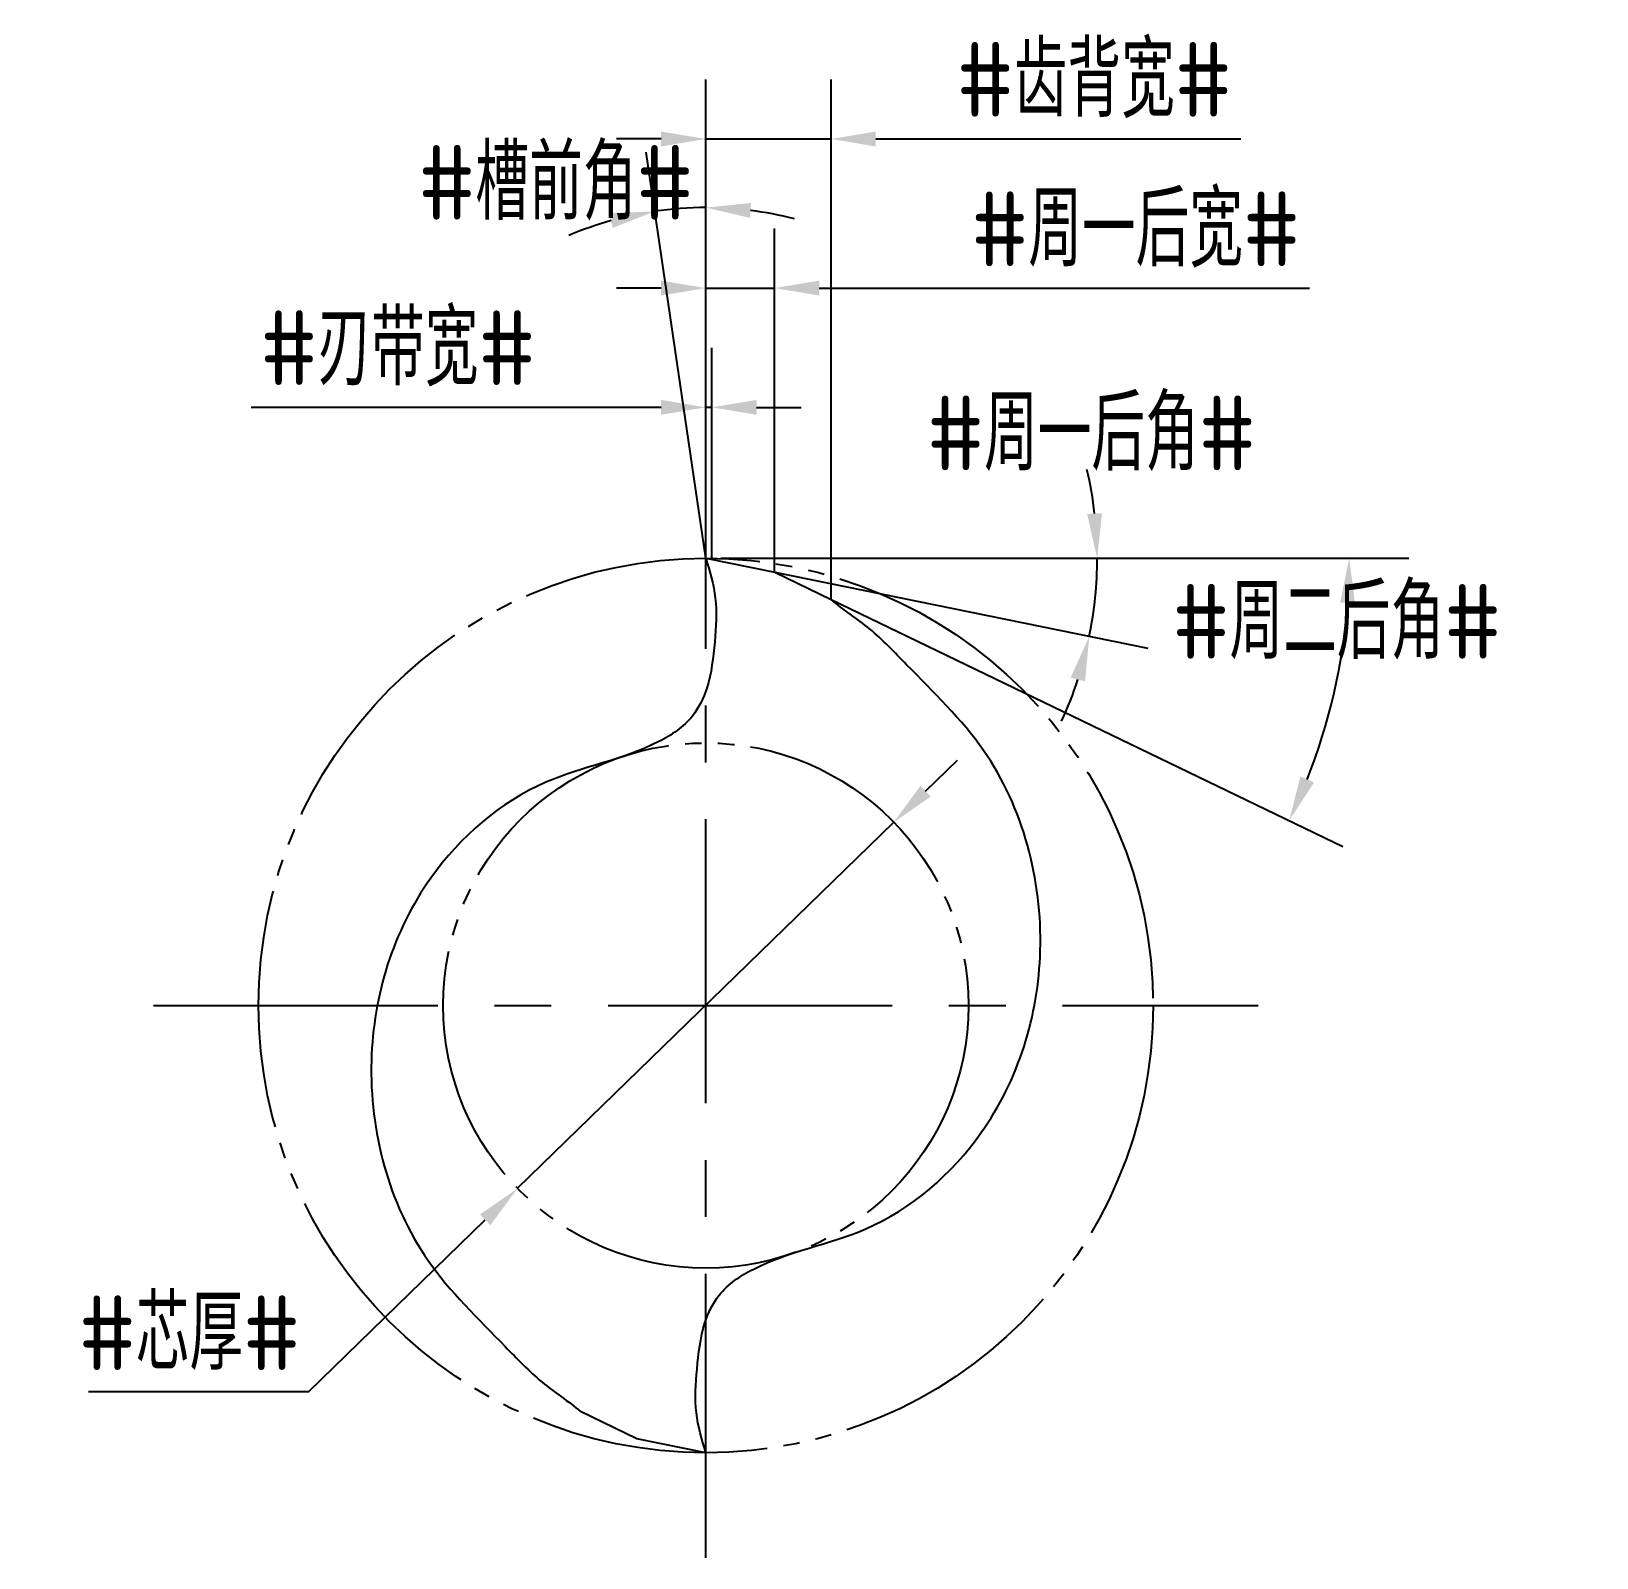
# Model space of a CAD drawing. Header units: millimetres. Extents: x 271.3 to 323.8, y 441.5 to 492.7.
import ezdxf

# ---------------------------------------------------------------- set-up
doc = ezdxf.new("R2010")
doc.units = ezdxf.units.MM
for name, pattern in [('ACAD_ISO04W100', [30, 24, -3, 0, -3]), ('CENTER', [50.8, 31.75, -6.35, 6.35, -6.35]), ('JIS_09_08', [10.75, 8, -0.55, 0.55, -0.55, 0.55, -0.55])]:
    doc.linetypes.add(name, pattern=pattern)
for name, color, linetype in [('中心线', 2, 'ACAD_ISO04W100'), ('标注', 7, 'Continuous'), ('虚线轮廓', 1, 'Continuous'), ('轮廓', 4, 'Continuous')]:
    doc.layers.add(name, color=color, linetype=linetype)
doc.styles.add('CFST0', font='gbenor.shx', dxfattribs={"bigfont": 'gbcbig.shx'})
doc.dimstyles.new('TYToolDesignC1-1', dxfattribs={"dimtxt": 2.5, "dimasz": 1.5, "dimexe": 2, "dimexo": 0, "dimtad": 1, "dimtoh": 1, "dimdec": 3, "dimdsep": 46, "dimtxsty": 'CFST0', "dimcen": 2.502, "dimclrd": 3, "dimclre": 3, "dimclrt": 3, "dimazin": 2, "dimtfac": 1, "dimtdec": 3, "dimtmove": 0, "dimatfit": 3, "dimfxl": 1, "dimarcsym": 0})

# ---------------------------------------------------------------- blocks, each defined once
blk = doc.blocks.new('*D7')
at = {"layer": 'Defpoints', "color": 0, "transparency": 16777216}
for p in [(300.174, 466.152), (287.556, 453.871)]:
    blk.add_point(p, dxfattribs=at)
at = {"layer": '标注', "color": 3, "lineweight": -2, "transparency": 16777216}
for p, q in [((301.249, 467.198), (302.323, 468.244)), ((300.174, 466.152), (287.556, 453.871)), ((280.57, 447.072), (286.481, 452.825)), ((273.18, 447.072), (280.57, 447.072))]:
    blk.add_line(p, q, dxfattribs=at)
at = {"layer": '标注', "color": 3, "transparency": 16777216}
for points in [[(301.074, 467.377), (301.423, 467.019), (300.174, 466.152)], [(286.307, 453.004), (286.655, 452.646), (287.556, 453.871)]]:
    blk.add_solid(points, dxfattribs=at)
at = {"layer": '标注', "color": 3, "transparency": 16777216, "insert": (276.563, 449.03), "char_height": 2.5, "attachment_point": 5, "style": 'CFST0'}
blk.add_mtext('#芯厚#', dxfattribs=at)
blk = doc.blocks.new('*D5')
at = {"layer": 'Defpoints', "color": 0, "transparency": 16777216}
for p in [(293.308, 486.758), (293.88, 475.012), (293.88, 475.012), (293.88, 474.072), (294.14, 473.242)]:
    blk.add_point(p, dxfattribs=at)
at = {"layer": '标注', "color": 3, "lineweight": -2, "transparency": 16777216}
for q in [(293.88, 488.772), (291.88, 488.625)]:
    blk.add_line((293.88, 475.012), q, dxfattribs=at)
for start, end in [(90, 98.3566), (75.3738, 82.6869), (105.6697, 112.9828)]:
    blk.add_arc((293.88, 475.012), 11.76, start, end, dxfattribs=at)
at = {"layer": '标注', "color": 3, "transparency": 16777216}
for points in [[(290.651, 486.579), (290.756, 486.09), (292.171, 486.647)], [(295.361, 486.426), (295.393, 486.925), (293.88, 486.772)]]:
    blk.add_solid(points, dxfattribs=at)
at = {"layer": '标注', "color": 3, "transparency": 16777216, "insert": (288.85, 487.599), "char_height": 2.5, "attachment_point": 5, "style": 'CFST0'}
blk.add_mtext('#槽前角#', dxfattribs=at)
blk = doc.blocks.new('*D2')
at = {"layer": 'Defpoints', "color": 0, "transparency": 16777216}
for p in [(293.88, 475.012), (293.88, 475.012), (294.38, 475.012), (296.19, 474.542), (306.885, 473.261)]:
    blk.add_point(p, dxfattribs=at)
at = {"layer": '标注', "color": 3, "lineweight": -2, "transparency": 16777216}
for p, q in [((294.38, 475.012), (309.002, 475.012)), ((296.19, 474.542), (308.699, 471.996))]:
    blk.add_line(p, q, dxfattribs=at)
for start, end in [(6.5529, 13.1057), (348.4994, 0), (335.3937, 341.9465)]:
    blk.add_arc((293.88, 475.012), 13.123, start, end, dxfattribs=at)
at = {"layer": '标注', "color": 3, "transparency": 16777216}
for points in [[(307.166, 476.523), (306.667, 476.495), (307.002, 475.012)], [(306.115, 471.009), (306.598, 470.881), (306.739, 472.395)]]:
    blk.add_solid(points, dxfattribs=at)
at = {"layer": '标注', "color": 3, "transparency": 16777216, "insert": (306.81, 479.195), "char_height": 2.5, "attachment_point": 5, "style": 'CFST0'}
blk.add_mtext('#周一后角#', dxfattribs=at)
blk = doc.blocks.new('*D1')
at = {"layer": 'Defpoints', "color": 0, "transparency": 16777216}
for p in [(295.22, 475.012), (295.22, 475.012), (295.88, 475.012), (298.08, 473.632), (314.553, 469.037)]:
    blk.add_point(p, dxfattribs=at)
at = {"layer": '标注', "color": 3, "lineweight": -2, "transparency": 16777216}
for p, q in [((295.88, 475.012), (317.455, 475.012)), ((298.08, 473.632), (315.246, 465.348))]:
    blk.add_line(p, q, dxfattribs=at)
blk.add_arc((295.22, 475.012), 20.236, 338.49, 355.7519, dxfattribs=at)
at = {"layer": '标注', "color": 3, "transparency": 16777216}
for points in [[(315.15, 473.522), (315.65, 473.503), (315.455, 475.012)], [(314.275, 467.492), (313.817, 467.692), (313.445, 466.218)]]:
    blk.add_solid(points, dxfattribs=at)
at = {"layer": '标注', "color": 3, "transparency": 16777216, "insert": (315.04, 472.876), "char_height": 2.5, "attachment_point": 5, "style": 'CFST0'}
blk.add_mtext('#周二后角#', dxfattribs=at)
blk = doc.blocks.new('*D3')
at = {"layer": 'Defpoints', "color": 0, "transparency": 16777216}
for p in [(296.18, 484.072), (293.88, 475.012), (296.18, 474.542)]:
    blk.add_point(p, dxfattribs=at)
at = {"layer": '标注', "color": 3, "lineweight": -2, "transparency": 16777216}
for p, q in [((293.88, 475.012), (293.88, 486.072)), ((296.18, 474.542), (296.18, 486.072)), ((292.38, 484.072), (290.88, 484.072)), ((293.88, 484.072), (296.18, 484.072)), ((297.68, 484.072), (314.12, 484.072))]:
    blk.add_line(p, q, dxfattribs=at)
at = {"layer": '标注', "color": 3, "transparency": 16777216}
for points in [[(292.38, 484.322), (292.38, 483.822), (293.88, 484.072)], [(297.68, 484.322), (297.68, 483.822), (296.18, 484.072)]]:
    blk.add_solid(points, dxfattribs=at)
at = {"layer": '标注', "color": 3, "transparency": 16777216, "insert": (308.293, 486.029), "char_height": 2.5, "attachment_point": 5, "style": 'CFST0'}
blk.add_mtext('#周一后宽#', dxfattribs=at)
blk = doc.blocks.new('*D4')
at = {"layer": 'Defpoints', "color": 0, "transparency": 16777216}
for p in [(298.08, 489.072), (293.88, 475.012), (298.08, 473.632)]:
    blk.add_point(p, dxfattribs=at)
at = {"layer": '标注', "color": 3, "lineweight": -2, "transparency": 16777216}
for p, q in [((293.88, 475.012), (293.88, 491.072)), ((298.08, 473.632), (298.08, 491.072)), ((292.38, 489.072), (290.88, 489.072)), ((293.88, 489.072), (298.08, 489.072)), ((299.58, 489.072), (311.823, 489.072))]:
    blk.add_line(p, q, dxfattribs=at)
at = {"layer": '标注', "color": 3, "transparency": 16777216}
for points in [[(292.38, 489.322), (292.38, 488.822), (293.88, 489.072)], [(299.58, 489.322), (299.58, 488.822), (298.08, 489.072)]]:
    blk.add_solid(points, dxfattribs=at)
at = {"layer": '标注', "color": 3, "transparency": 16777216, "insert": (306.905, 491.043), "char_height": 2.5, "attachment_point": 5, "style": 'CFST0'}
blk.add_mtext('#齿背宽#', dxfattribs=at)
blk = doc.blocks.new('*D6')
at = {"layer": 'Defpoints', "color": 0, "transparency": 16777216}
for p in [(294.08, 480.072), (293.88, 475.012), (294.08, 475.012)]:
    blk.add_point(p, dxfattribs=at)
at = {"layer": '标注', "color": 3, "lineweight": -2, "transparency": 16777216}
for p, q in [((293.88, 475.012), (293.88, 482.072)), ((294.08, 475.012), (294.08, 482.072)), ((292.38, 480.072), (278.637, 480.072)), ((294.08, 480.072), (293.88, 480.072)), ((295.58, 480.072), (297.08, 480.072))]:
    blk.add_line(p, q, dxfattribs=at)
at = {"layer": '标注', "color": 3, "transparency": 16777216}
for points in [[(292.38, 480.322), (292.38, 479.822), (293.88, 480.072)], [(295.58, 480.322), (295.58, 479.822), (294.08, 480.072)]]:
    blk.add_solid(points, dxfattribs=at)
at = {"layer": '标注', "color": 3, "transparency": 16777216, "insert": (283.554, 482.043), "char_height": 2.5, "attachment_point": 5, "style": 'CFST0'}
blk.add_mtext('#刃带宽#', dxfattribs=at)

msp = doc.modelspace()

# ---------------------------------------------------------------- linework, layer by layer
at = {"layer": '中心线', "linetype": 'CENTER', "ltscale": 0.3}
for p, q in [((293.8798, 441.4935), (293.8798, 478.5295)), ((275.3617, 460.0115), (312.3978, 460.0115))]:
    msp.add_line(p, q, dxfattribs=at)
at = {"layer": '虚线轮廓', "color": 7, "linetype": 'JIS_09_08'}
for radius in [15, 8.8047]:
    msp.add_circle((293.8798, 460.0115), radius, dxfattribs=at)
at = {"layer": '轮廓', "linetype": 'Continuous'}
for p, q in [((293.8798, 475.0115), (296.1907, 474.5436)), ((296.1907, 474.5436), (298.0798, 473.6289)), ((291.5688, 445.4794), (289.6798, 446.3941)), ((293.8798, 445.0115), (291.5688, 445.4794))]:
    msp.add_line(p, q, dxfattribs=at)
for points in [[(293.8798, 475.0115), (294.0122, 474.5692), (294.2863, 473.6532), (294.1832, 472.1678), (294.0326, 470.8092), (293.4395, 469.5525), (291.5664, 468.3148), (288.0597, 467.7678), (283.9159, 464.1867), (282.0012, 458.0307), (283.5993, 452.0161), (286.6666, 449.1071), (288.3171, 447.3493), (289.2673, 446.7449), (289.6798, 446.3941)], [(293.8798, 445.0115), (293.7474, 445.4538), (293.4732, 446.3698), (293.5763, 447.8552), (293.7269, 449.2138), (294.3201, 450.4705), (296.1931, 451.7082), (299.6999, 452.2552), (303.8436, 455.8363), (305.7583, 461.9923), (304.1603, 468.0069), (301.0929, 470.9159), (299.4425, 472.6737), (298.4923, 473.2781), (298.0798, 473.6289)]]:
    msp.add_open_spline(points, degree=3, knots=[0, 0, 0, 0, 1.373864, 2.8452398, 4.4133946, 5.4666549, 6.88846, 10.9045266, 15.9327156, 22.3647847, 29.3434622, 33.2051483, 34.9321883, 36.5566497, 36.5566497, 36.5566497, 36.5566497], dxfattribs=at)

# ---------------------------------------------------------------- dimensions: what is measured, and where the dimension line sits
at = {"layer": '标注'}
for base, p2, text, picture, middle in [((298.0798, 489.0715), (298.0798, 473.6315), '#齿背宽#', '*D4', (306.9054, 489.0715)), ((296.1798, 484.0715), (296.1798, 474.5415), '#周一后宽#', '*D3', (308.2931, 484.0715)), ((294.0798, 480.0715), (294.0798, 475.0115), '#刃带宽#', '*D6', (283.5541, 480.0715))]:
    dim = msp.add_linear_dim(base=base, p1=(293.8798, 475.0115), p2=p2, text=text, dimstyle='TYToolDesignC1-1', dxfattribs=at)
    dim.commit()
    dim.dimension.update_dxf_attribs({"geometry": picture, "text_midpoint": middle, "dimtype": 160})
for base, line1, line2, text, picture, middle in [((293.3083, 486.7576), ((293.8798, 475.0115), (293.8798, 474.0715)), ((293.8798, 475.0115), (294.1398, 473.2415)), '#槽前角#', '*D5', (288.8498, 485.6415)), ((306.8851, 473.2607), ((293.8798, 475.0115), (296.1898, 474.5415)), ((293.8798, 475.0115), (294.3798, 475.0115)), '#周一后角#', '*D2', (306.8098, 477.2515)), ((314.5534, 469.0371), ((295.2198, 475.0115), (298.0798, 473.6315)), ((295.2198, 475.0115), (295.8798, 475.0115)), '#周二后角#', '*D1', (315.04, 470.9318))]:
    dim = msp.add_angular_dim_2l(base=base, line1=line1, line2=line2, text=text, dimstyle='TYToolDesignC1-1', dxfattribs=at)
    dim.commit()
    dim.dimension.update_dxf_attribs({"geometry": picture, "text_midpoint": middle, "dimtype": 162})
dim = msp.add_diameter_dim_2p(p1=(300.1736, 466.1515), p2=(287.556, 453.8715), text='#芯厚#', dimstyle='TYToolDesignC1-1', dxfattribs=at)
dim.commit()
dim.dimension.update_dxf_attribs({"geometry": '*D7', "text_midpoint": (276.5627, 447.0725), "dimtype": 163})

doc.saveas('drawing.dxf')
